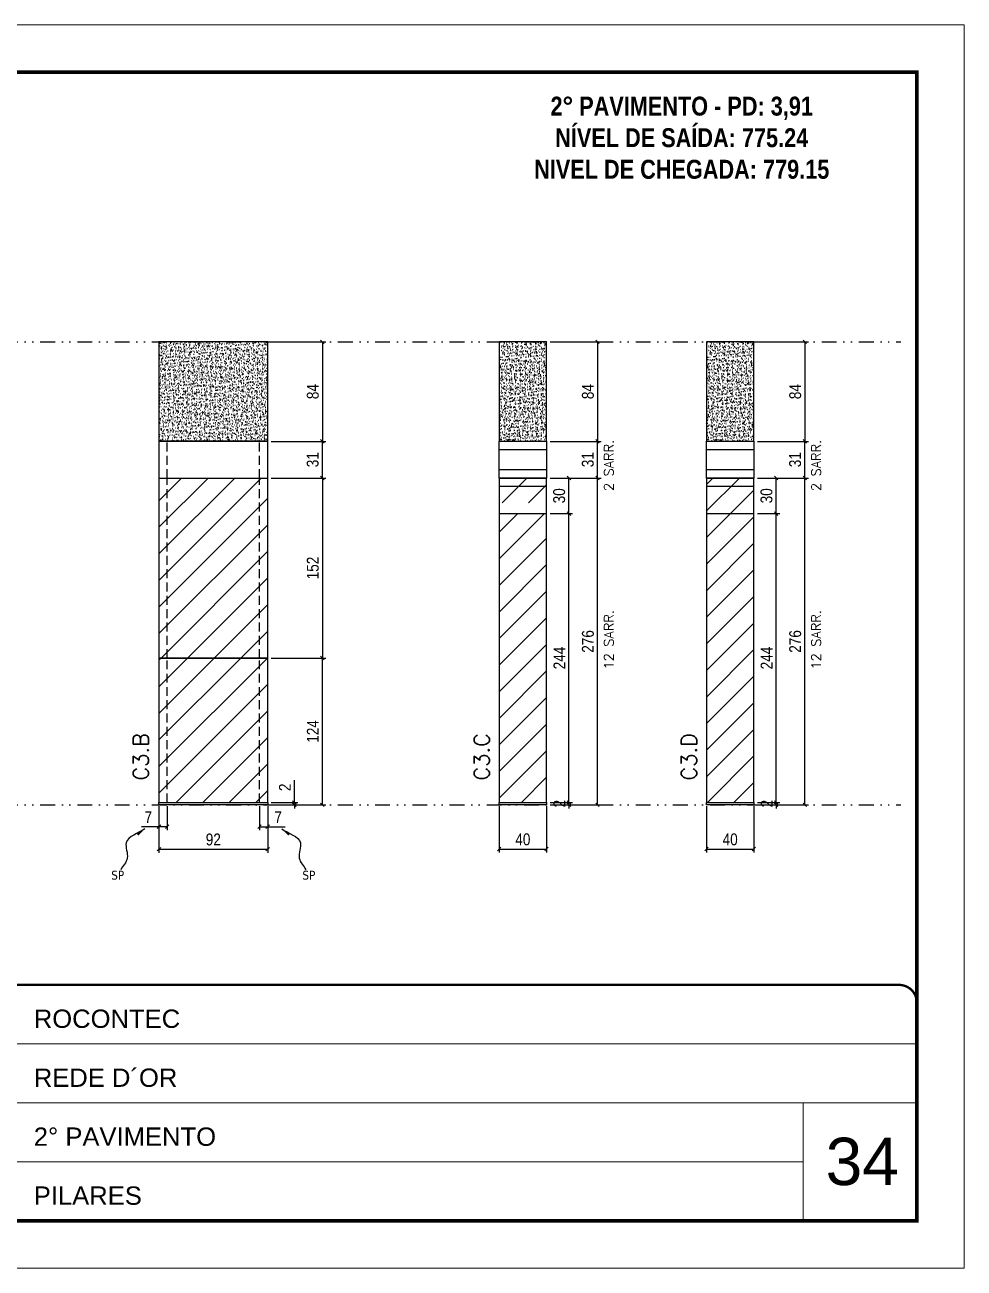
# Model space of a CAD drawing. Extents: x 2949 to 9203, y -16089 to 12527.
# Drawn here: x 5225 to 6019, y 2288 to 3338 of the extents above; entities that cross this region are included whole.
import ezdxf

# ---------------------------------------------------------------- set-up
doc = ezdxf.new("R2010")
doc.units = 0
for name, pattern in [('CONTINUO', [0]), ('DASHED', [0.75, 0.5, -0.25]), ('DIVIDE2', [0.625, 0.25, -0.125, 0, -0.125, 0, -0.125]), ('HIDDEN', [0.375, 0.25, -0.125])]:
    doc.linetypes.add(name, pattern=pattern)
for name, color, linetype, lineweight in [('CARIMBO', 255, 'Continuous', 9), ('Folhas', 255, 'Continuous', 9), ('Hachura', 251, 'Continuous', 9), ('SARRAFO DE PRESSAO', 251, 'DASHED', 9), ('Texto Seção', 7, 'Continuous', 15)]:
    doc.layers.add(name, color=color, linetype=linetype, lineweight=lineweight)
for name, color, linetype in [('COTA', 241, 'Continuous'), ('cotas', 4, 'Continuous'), ('NOMENCLATURA', 7, 'Continuous'), ('Nível', 160, 'Continuous'), ('Painéis', 200, 'Continuous'), ('SARR_2.2x7', 40, 'Continuous'), ('Sarrafo de Pressão', 42, 'HIDDEN'), ('texto', 7, 'Continuous')]:
    doc.layers.add(name, color=color, linetype=linetype)
doc.styles.add('ARIAL', font='arial.ttf')
doc.styles.add('COTA TECNICA', font='techl___.ttf', dxfattribs={"height": 10})
doc.styles.add('COTA TECNICA-50', font='techl___.ttf', dxfattribs={"height": 10})
doc.styles.add('REGUA-120', font='ROMANS.shx', dxfattribs={"height": 15})
doc.styles.add('ROMANC', font='techb___.ttf', dxfattribs={"height": 2.5})
doc.styles.add('ROMANS', font='romans.shx')
doc.styles.get("Standard").update_dxf_attribs({"font": 'arial.ttf'})
doc.dimstyles.new('COTA PAINEL-50', dxfattribs={"dimtxt": 10, "dimasz": 3, "dimexe": 3, "dimexo": 3, "dimgap": 3, "dimtad": 1, "dimdec": 1, "dimzin": 12, "dimdsep": 46, "dimtxsty": 'COTA TECNICA-50', "dimblk1": 'OBLIQUE', "dimblk2": 'OBLIQUE', "dimsah": 1, "dimcen": 0.9, "dimclrd": 4, "dimclre": 4, "dimclrt": 240, "dimadec": 1, "dimazin": 3, "dimtfac": 1, "dimtdec": 1, "dimtmove": 0, "dimatfit": 3, "dimfxl": 1, "dimtolj": 1, "dimtzin": 12, "dimarcsym": 0})
doc.dimstyles.new('PAINEL', dxfattribs={"dimtxt": 10, "dimasz": 3, "dimexe": 3, "dimexo": 3, "dimgap": 3, "dimtad": 1, "dimdec": 1, "dimzin": 12, "dimdsep": 46, "dimtxsty": 'COTA TECNICA', "dimblk1": 'OBLIQUE', "dimblk2": 'OBLIQUE', "dimsah": 1, "dimcen": 0.9, "dimclrd": 4, "dimclre": 4, "dimclrt": 240, "dimadec": 1, "dimazin": 3, "dimtfac": 1, "dimtdec": 1, "dimtmove": 0, "dimatfit": 3, "dimfxl": 1, "dimtolj": 1, "dimtzin": 12, "dimarcsym": 0})
doc.dimstyles.get("Standard").update_dxf_attribs({"dimtxt": 0.18, "dimasz": 0.18, "dimexe": 0.18, "dimexo": 0.0625, "dimgap": 0.09, "dimtad": 0, "dimtih": 1, "dimtoh": 1, "dimdec": 4, "dimzin": 0, "dimdsep": 46, "dimtxsty": 'Standard', "dimcen": 0.09, "dimadec": 0, "dimazin": 0, "dimtfac": 1, "dimtdec": 4, "dimtofl": 0, "dimtmove": 0, "dimatfit": 3, "dimfxl": 1, "dimtolj": 1, "dimtzin": 0, "dimarcsym": 0})

# ---------------------------------------------------------------- blocks, each defined once
blk = doc.blocks.new('9999999999')
at = {"color": 30, "linetype": 'CONTINUO'}
for p, q in [((98564.6, 34379.6), (99584, 34379.6)), ((98564.6, 34329.8), (99488, 34329.8)), ((99584, 34329.8), (99488, 34329.8)), ((99488, 34329.8), (99488, 34230.2)), ((98564.6, 34280), (99488, 34280))]:
    blk.add_line(p, q, dxfattribs=at)
at = {"color": 30, "linetype": 'CONTINUO', "const_width": 2}
blk.add_lwpolyline([(99584, 34230.2), (99584, 34414.4, 0.414214), (99569, 34429.4), (98229, 34429.4, 0.414214), (98214, 34414.4), (98214, 34245.2, 0.414214), (98229, 34230.2), (99584, 34230.2)], format="xyb", dxfattribs=at)
at = {"layer": 'Folhas'}
blk.add_lwpolyline([(98139, 34190.2), (99624, 34190.2), (99624, 35240.2), (98139, 35240.2)], close=True, dxfattribs=at)
at = {"layer": 'Folhas', "color": 30, "const_width": 3}
blk.add_lwpolyline([(98214, 34230.2), (99584, 34230.2), (99584, 35200.2), (98214, 35200.2)], close=True, dxfattribs=at)
at = {"color": 7, "linetype": 'Continuous', "ltscale": 5, "style": 'ARIAL'}
for s, height, p in [('ROCONTEC', 15.48, (98837.7, 34393.1)), ('REDE D´OR', 15.48, (98837.7, 34343.3)), ('2° PAVIMENTO', 15.483, (98837.7, 34293.5)), ('PILARES', 15.48, (98837.7, 34243.7))]:
    blk.add_text(s, height=height, dxfattribs=at).set_placement(p)
blk = doc.blocks.new('_Oblique')
at = {"color": 0, "linetype": 'ByBlock', "lineweight": -2}
blk.add_line((-0.5, -0.5), (0.5, 0.5), dxfattribs=at)
blk = doc.blocks.new('*D1174')
at = {"layer": 'COTA', "color": 4, "lineweight": -2, "transparency": 16777216}
for p, q in [((5338.5, 2678.4), (5338.5, 2639)), ((5430.5, 2678.4), (5430.5, 2639)), ((5338.5, 2642), (5430.5, 2642))]:
    blk.add_line(p, q, dxfattribs=at)
at = {"layer": 'Defpoints', "color": 0, "transparency": 16777216}
for p in [(5338.5, 2681.4), (5430.5, 2681.4), (5430.5, 2642)]:
    blk.add_point(p, dxfattribs=at)
at = {"layer": 'COTA', "color": 4, "lineweight": -2, "transparency": 16777216, "xscale": 3, "yscale": 3, "zscale": 3, "rotation": 180}
blk.add_blockref('_Oblique', (5338.5, 2642), dxfattribs=at)
at = {"layer": 'COTA', "color": 4, "lineweight": -2, "transparency": 16777216, "xscale": 3, "yscale": 3, "zscale": 3}
blk.add_blockref('_Oblique', (5430.5, 2642), dxfattribs=at)
at = {"layer": 'COTA', "color": 240, "transparency": 16777216, "insert": (5384.5, 2650.1), "char_height": 10, "attachment_point": 5, "style": 'COTA TECNICA'}
blk.add_mtext('\\A1;92', dxfattribs=at)
blk = doc.blocks.new('*D1175')
at = {"layer": 'COTA', "color": 4, "lineweight": -2, "transparency": 16777216}
for p, q in [((5433.5, 2803.4), (5479.7, 2803.4)), ((5476.7, 2679.4), (5476.7, 2803.4)), ((5433.5, 2679.4), (5479.7, 2679.4))]:
    blk.add_line(p, q, dxfattribs=at)
at = {"layer": 'Defpoints', "color": 0, "transparency": 16777216}
for p in [(5430.5, 2803.4), (5476.7, 2803.4), (5430.5, 2679.4)]:
    blk.add_point(p, dxfattribs=at)
at = {"layer": 'COTA', "color": 4, "lineweight": -2, "transparency": 16777216, "xscale": 3, "yscale": 3, "zscale": 3}
for p, rotation in [((5476.7, 2803.4), 90), ((5476.7, 2679.4), 270)]:
    blk.add_blockref('_Oblique', p, dxfattribs=dict(at, rotation=rotation))
at = {"layer": 'COTA', "color": 240, "transparency": 16777216, "insert": (5468.6, 2741.4), "char_height": 10, "attachment_point": 5, "rotation": 90, "style": 'COTA TECNICA-50'}
blk.add_mtext('\\A1;124', dxfattribs=at)
blk = doc.blocks.new('*D1176')
at = {"layer": 'COTA', "color": 4, "lineweight": -2, "transparency": 16777216}
for p, q in [((5453, 2681.4), (5453, 2700.2)), ((5433.5, 2681.4), (5456, 2681.4)), ((5433.5, 2679.4), (5456, 2679.4)), ((5453, 2679.4), (5453, 2681.4)), ((5453, 2679.4), (5453, 2676.4))]:
    blk.add_line(p, q, dxfattribs=at)
at = {"layer": 'Defpoints', "color": 0, "transparency": 16777216}
for p in [(5430.5, 2681.4), (5430.5, 2679.4), (5453, 2679.4)]:
    blk.add_point(p, dxfattribs=at)
at = {"layer": 'COTA', "color": 4, "lineweight": -2, "transparency": 16777216, "xscale": 3, "yscale": 3, "zscale": 3}
for p, rotation in [((5453, 2681.4), 270), ((5453, 2679.4), 90)]:
    blk.add_blockref('_Oblique', p, dxfattribs=dict(at, rotation=rotation))
at = {"layer": 'COTA', "color": 240, "transparency": 16777216, "insert": (5445, 2694.2), "char_height": 10, "attachment_point": 5, "rotation": 90, "style": 'COTA TECNICA-50'}
blk.add_mtext('\\A1;2', dxfattribs=at)
blk = doc.blocks.new('*D1177')
at = {"layer": 'COTA', "color": 4, "linetype": 'ByBlock', "lineweight": -2, "transparency": 16777216}
for p, q in [((5433.5, 3070.4), (5479.7, 3070.4)), ((5476.7, 3070.4), (5476.7, 2986.4)), ((5433.5, 2986.4), (5479.7, 2986.4))]:
    blk.add_line(p, q, dxfattribs=at)
at = {"layer": 'Defpoints', "color": 0, "linetype": 'ByBlock', "transparency": 16777216}
for p in [(5430.5, 3070.4), (5430.5, 2986.4), (5476.7, 2986.4)]:
    blk.add_point(p, dxfattribs=at)
at = {"layer": 'COTA', "color": 4, "linetype": 'ByBlock', "lineweight": -2, "transparency": 16777216, "xscale": 3, "yscale": 3, "zscale": 3}
for p, rotation in [((5476.7, 3070.4), 90), ((5476.7, 2986.4), 270)]:
    blk.add_blockref('_Oblique', p, dxfattribs=dict(at, rotation=rotation))
at = {"layer": 'COTA', "color": 240, "linetype": 'ByBlock', "transparency": 16777216, "insert": (5468.6, 3028.4), "char_height": 10, "attachment_point": 5, "rotation": 90, "style": 'COTA TECNICA'}
blk.add_mtext('\\A1;84', dxfattribs=at)
blk = doc.blocks.new('*D1192')
at = {"layer": 'COTA', "color": 4, "linetype": 'ByBlock', "lineweight": -2, "transparency": 16777216}
for p, q in [((5433.5, 2955.4), (5479.7, 2955.4)), ((5476.7, 2955.4), (5476.7, 2803.4)), ((5433.5, 2803.4), (5479.7, 2803.4))]:
    blk.add_line(p, q, dxfattribs=at)
at = {"layer": 'Defpoints', "color": 0, "linetype": 'ByBlock', "transparency": 16777216}
for p in [(5430.5, 2955.4), (5430.5, 2803.4), (5476.7, 2803.4)]:
    blk.add_point(p, dxfattribs=at)
at = {"layer": 'COTA', "color": 4, "linetype": 'ByBlock', "lineweight": -2, "transparency": 16777216, "xscale": 3, "yscale": 3, "zscale": 3}
for p, rotation in [((5476.7, 2955.4), 90), ((5476.7, 2803.4), 270)]:
    blk.add_blockref('_Oblique', p, dxfattribs=dict(at, rotation=rotation))
at = {"layer": 'COTA', "color": 240, "linetype": 'ByBlock', "transparency": 16777216, "insert": (5468.6, 2879.4), "char_height": 10, "attachment_point": 5, "rotation": 90, "style": 'COTA TECNICA'}
blk.add_mtext('\\A1;152', dxfattribs=at)
blk = doc.blocks.new('*D1178')
at = {"layer": 'COTA', "color": 4, "lineweight": -2, "transparency": 16777216}
for p, q in [((5626.1, 2678.4), (5626.1, 2639.1)), ((5666.1, 2678.4), (5666.1, 2639.1)), ((5626.1, 2642.1), (5666.1, 2642.1))]:
    blk.add_line(p, q, dxfattribs=at)
at = {"layer": 'Defpoints', "color": 0, "transparency": 16777216}
for p in [(5626.1, 2681.4), (5666.1, 2681.4), (5666.1, 2642.1)]:
    blk.add_point(p, dxfattribs=at)
at = {"layer": 'COTA', "color": 4, "lineweight": -2, "transparency": 16777216, "xscale": 3, "yscale": 3, "zscale": 3, "rotation": 180}
blk.add_blockref('_Oblique', (5626.1, 2642.1), dxfattribs=at)
at = {"layer": 'COTA', "color": 4, "lineweight": -2, "transparency": 16777216, "xscale": 3, "yscale": 3, "zscale": 3}
blk.add_blockref('_Oblique', (5666.1, 2642.1), dxfattribs=at)
at = {"layer": 'COTA', "color": 240, "transparency": 16777216, "insert": (5646.1, 2650.2), "char_height": 10, "attachment_point": 5, "style": 'COTA TECNICA'}
blk.add_mtext('\\A1;40', dxfattribs=at)
blk = doc.blocks.new('*D1179')
at = {"layer": 'COTA', "color": 4, "lineweight": -2, "transparency": 16777216}
for p, q in [((5669.1, 2955.4), (5712.2, 2955.4)), ((5709.2, 2679.4), (5709.2, 2955.4)), ((5669.1, 2679.4), (5712.2, 2679.4))]:
    blk.add_line(p, q, dxfattribs=at)
at = {"layer": 'Defpoints', "color": 0, "transparency": 16777216}
for p in [(5666.1, 2955.4), (5709.2, 2955.4), (5666.1, 2679.4)]:
    blk.add_point(p, dxfattribs=at)
at = {"layer": 'COTA', "color": 4, "lineweight": -2, "transparency": 16777216, "xscale": 3, "yscale": 3, "zscale": 3}
for p, rotation in [((5709.2, 2955.4), 90), ((5709.2, 2679.4), 270)]:
    blk.add_blockref('_Oblique', p, dxfattribs=dict(at, rotation=rotation))
at = {"layer": 'COTA', "color": 240, "transparency": 16777216, "insert": (5701.1, 2817.4), "char_height": 10, "attachment_point": 5, "rotation": 90, "style": 'COTA TECNICA'}
blk.add_mtext('\\A1;276', dxfattribs=at)
blk = doc.blocks.new('*D1180')
at = {"layer": 'COTA', "color": 4, "lineweight": -2, "transparency": 16777216}
for p, q in [((5669.1, 2681.4), (5688, 2681.4)), ((5669.1, 2679.4), (5688, 2679.4)), ((5685, 2681.4), (5685, 2684.4)), ((5685, 2679.4), (5685, 2681.4)), ((5685, 2679.4), (5685, 2676.4))]:
    blk.add_line(p, q, dxfattribs=at)
at = {"layer": 'Defpoints', "color": 0, "transparency": 16777216}
for p in [(5666.1, 2681.4), (5666.1, 2679.4), (5685, 2681.4)]:
    blk.add_point(p, dxfattribs=at)
at = {"layer": 'COTA', "color": 4, "lineweight": -2, "transparency": 16777216, "xscale": 3, "yscale": 3, "zscale": 3}
for p, rotation in [((5685, 2681.4), 270), ((5685, 2679.4), 90)]:
    blk.add_blockref('_Oblique', p, dxfattribs=dict(at, rotation=rotation))
at = {"layer": 'COTA', "color": 240, "transparency": 16777216, "insert": (5677, 2680.4), "char_height": 10, "attachment_point": 5, "rotation": 90, "style": 'COTA TECNICA-50'}
blk.add_mtext('\\A1;2', dxfattribs=at)
blk = doc.blocks.new('*D1193')
at = {"layer": 'COTA', "color": 4, "linetype": 'ByBlock', "lineweight": -2, "transparency": 16777216}
for p, q in [((5669.1, 2925.4), (5688, 2925.4)), ((5685, 2681.4), (5685, 2925.4)), ((5669.1, 2681.4), (5688, 2681.4))]:
    blk.add_line(p, q, dxfattribs=at)
at = {"layer": 'Defpoints', "color": 0, "linetype": 'ByBlock', "transparency": 16777216}
for p in [(5666.1, 2925.4), (5685, 2925.4), (5666.1, 2681.4)]:
    blk.add_point(p, dxfattribs=at)
at = {"layer": 'COTA', "color": 4, "linetype": 'ByBlock', "lineweight": -2, "transparency": 16777216, "xscale": 3, "yscale": 3, "zscale": 3}
for p, rotation in [((5685, 2925.4), 90), ((5685, 2681.4), 270)]:
    blk.add_blockref('_Oblique', p, dxfattribs=dict(at, rotation=rotation))
at = {"layer": 'COTA', "color": 240, "linetype": 'ByBlock', "transparency": 16777216, "insert": (5677, 2803.4), "char_height": 10, "attachment_point": 5, "rotation": 90, "style": 'COTA TECNICA'}
blk.add_mtext('\\A1;244', dxfattribs=at)
blk = doc.blocks.new('*D1194')
at = {"layer": 'COTA', "color": 4, "linetype": 'ByBlock', "lineweight": -2, "transparency": 16777216}
for p, q in [((5669.1, 2955.4), (5688, 2955.4)), ((5685, 2925.4), (5685, 2955.4)), ((5669.1, 2925.4), (5688, 2925.4))]:
    blk.add_line(p, q, dxfattribs=at)
at = {"layer": 'Defpoints', "color": 0, "linetype": 'ByBlock', "transparency": 16777216}
for p in [(5666.1, 2955.4), (5685, 2955.4), (5666.1, 2925.4)]:
    blk.add_point(p, dxfattribs=at)
at = {"layer": 'COTA', "color": 4, "linetype": 'ByBlock', "lineweight": -2, "transparency": 16777216, "xscale": 3, "yscale": 3, "zscale": 3}
for p, rotation in [((5685, 2955.4), 90), ((5685, 2925.4), 270)]:
    blk.add_blockref('_Oblique', p, dxfattribs=dict(at, rotation=rotation))
at = {"layer": 'COTA', "color": 240, "linetype": 'ByBlock', "transparency": 16777216, "insert": (5676.8, 2940.4), "char_height": 10, "attachment_point": 5, "rotation": 90, "style": 'COTA TECNICA'}
blk.add_mtext('\\A1;30', dxfattribs=at)
blk = doc.blocks.new('*D1181')
at = {"layer": 'COTA', "color": 4, "lineweight": -2, "transparency": 16777216}
for p, q in [((5801.3, 2678.4), (5801.3, 2639.1)), ((5841.3, 2678.4), (5841.3, 2639.1)), ((5801.3, 2642.1), (5841.3, 2642.1))]:
    blk.add_line(p, q, dxfattribs=at)
at = {"layer": 'Defpoints', "color": 0, "transparency": 16777216}
for p in [(5801.3, 2681.4), (5841.3, 2681.4), (5841.3, 2642.1)]:
    blk.add_point(p, dxfattribs=at)
at = {"layer": 'COTA', "color": 4, "lineweight": -2, "transparency": 16777216, "xscale": 3, "yscale": 3, "zscale": 3, "rotation": 180}
blk.add_blockref('_Oblique', (5801.3, 2642.1), dxfattribs=at)
at = {"layer": 'COTA', "color": 4, "lineweight": -2, "transparency": 16777216, "xscale": 3, "yscale": 3, "zscale": 3}
blk.add_blockref('_Oblique', (5841.3, 2642.1), dxfattribs=at)
at = {"layer": 'COTA', "color": 240, "transparency": 16777216, "insert": (5821.3, 2650.2), "char_height": 10, "attachment_point": 5, "style": 'COTA TECNICA'}
blk.add_mtext('\\A1;40', dxfattribs=at)
blk = doc.blocks.new('*D1182')
at = {"layer": 'COTA', "color": 4, "lineweight": -2, "transparency": 16777216}
for p, q in [((5844.3, 2955.4), (5887.4, 2955.4)), ((5884.4, 2679.4), (5884.4, 2955.4)), ((5844.3, 2679.4), (5887.4, 2679.4))]:
    blk.add_line(p, q, dxfattribs=at)
at = {"layer": 'Defpoints', "color": 0, "transparency": 16777216}
for p in [(5841.3, 2955.4), (5884.4, 2955.4), (5841.3, 2679.4)]:
    blk.add_point(p, dxfattribs=at)
at = {"layer": 'COTA', "color": 4, "lineweight": -2, "transparency": 16777216, "xscale": 3, "yscale": 3, "zscale": 3}
for p, rotation in [((5884.4, 2955.4), 90), ((5884.4, 2679.4), 270)]:
    blk.add_blockref('_Oblique', p, dxfattribs=dict(at, rotation=rotation))
at = {"layer": 'COTA', "color": 240, "transparency": 16777216, "insert": (5876.3, 2817.4), "char_height": 10, "attachment_point": 5, "rotation": 90, "style": 'COTA TECNICA'}
blk.add_mtext('\\A1;276', dxfattribs=at)
blk = doc.blocks.new('*D1183')
at = {"layer": 'COTA', "color": 4, "lineweight": -2, "transparency": 16777216}
for p, q in [((5844.3, 2681.4), (5863.2, 2681.4)), ((5844.3, 2679.4), (5863.2, 2679.4)), ((5860.2, 2681.4), (5860.2, 2684.4)), ((5860.2, 2679.4), (5860.2, 2681.4)), ((5860.2, 2679.4), (5860.2, 2676.4))]:
    blk.add_line(p, q, dxfattribs=at)
at = {"layer": 'Defpoints', "color": 0, "transparency": 16777216}
for p in [(5841.3, 2681.4), (5841.3, 2679.4), (5860.2, 2681.4)]:
    blk.add_point(p, dxfattribs=at)
at = {"layer": 'COTA', "color": 4, "lineweight": -2, "transparency": 16777216, "xscale": 3, "yscale": 3, "zscale": 3}
for p, rotation in [((5860.2, 2681.4), 270), ((5860.2, 2679.4), 90)]:
    blk.add_blockref('_Oblique', p, dxfattribs=dict(at, rotation=rotation))
at = {"layer": 'COTA', "color": 240, "transparency": 16777216, "insert": (5852.2, 2680.4), "char_height": 10, "attachment_point": 5, "rotation": 90, "style": 'COTA TECNICA-50'}
blk.add_mtext('\\A1;2', dxfattribs=at)
blk = doc.blocks.new('*D1195')
at = {"layer": 'COTA', "color": 4, "linetype": 'ByBlock', "lineweight": -2, "transparency": 16777216}
for p, q in [((5844.3, 2925.4), (5863.2, 2925.4)), ((5860.2, 2681.4), (5860.2, 2925.4)), ((5844.3, 2681.4), (5863.2, 2681.4))]:
    blk.add_line(p, q, dxfattribs=at)
at = {"layer": 'Defpoints', "color": 0, "linetype": 'ByBlock', "transparency": 16777216}
for p in [(5841.3, 2925.4), (5860.2, 2925.4), (5841.3, 2681.4)]:
    blk.add_point(p, dxfattribs=at)
at = {"layer": 'COTA', "color": 4, "linetype": 'ByBlock', "lineweight": -2, "transparency": 16777216, "xscale": 3, "yscale": 3, "zscale": 3}
for p, rotation in [((5860.2, 2925.4), 90), ((5860.2, 2681.4), 270)]:
    blk.add_blockref('_Oblique', p, dxfattribs=dict(at, rotation=rotation))
at = {"layer": 'COTA', "color": 240, "linetype": 'ByBlock', "transparency": 16777216, "insert": (5852.1, 2803.4), "char_height": 10, "attachment_point": 5, "rotation": 90, "style": 'COTA TECNICA'}
blk.add_mtext('\\A1;244', dxfattribs=at)
blk = doc.blocks.new('*D1196')
at = {"layer": 'COTA', "color": 4, "linetype": 'ByBlock', "lineweight": -2, "transparency": 16777216}
for p, q in [((5844.3, 2955.4), (5863.2, 2955.4)), ((5860.2, 2925.4), (5860.2, 2955.4)), ((5844.3, 2925.4), (5863.2, 2925.4))]:
    blk.add_line(p, q, dxfattribs=at)
at = {"layer": 'Defpoints', "color": 0, "linetype": 'ByBlock', "transparency": 16777216}
for p in [(5841.3, 2955.4), (5860.2, 2955.4), (5841.3, 2925.4)]:
    blk.add_point(p, dxfattribs=at)
at = {"layer": 'COTA', "color": 4, "linetype": 'ByBlock', "lineweight": -2, "transparency": 16777216, "xscale": 3, "yscale": 3, "zscale": 3}
for p, rotation in [((5860.2, 2955.4), 90), ((5860.2, 2925.4), 270)]:
    blk.add_blockref('_Oblique', p, dxfattribs=dict(at, rotation=rotation))
at = {"layer": 'COTA', "color": 240, "linetype": 'ByBlock', "transparency": 16777216, "insert": (5852, 2940.4), "char_height": 10, "attachment_point": 5, "rotation": 90, "style": 'COTA TECNICA'}
blk.add_mtext('\\A1;30', dxfattribs=at)
blk = doc.blocks.new('*D1197')
at = {"layer": 'cotas', "color": 4, "linetype": 'ByBlock', "lineweight": -2, "transparency": 16777216}
for p, q in [((5669.1, 3070.4), (5712.2, 3070.4)), ((5709.2, 3070.4), (5709.2, 2986.4)), ((5669.1, 2986.4), (5712.2, 2986.4))]:
    blk.add_line(p, q, dxfattribs=at)
at = {"layer": 'Defpoints', "color": 0, "linetype": 'ByBlock', "transparency": 16777216}
for p in [(5666.1, 3070.4), (5666.1, 2986.4), (5709.2, 2986.4)]:
    blk.add_point(p, dxfattribs=at)
at = {"layer": 'cotas', "color": 4, "linetype": 'ByBlock', "lineweight": -2, "transparency": 16777216, "xscale": 3, "yscale": 3, "zscale": 3}
for p, rotation in [((5709.2, 3070.4), 90), ((5709.2, 2986.4), 270)]:
    blk.add_blockref('_Oblique', p, dxfattribs=dict(at, rotation=rotation))
at = {"layer": 'cotas', "color": 240, "linetype": 'ByBlock', "transparency": 16777216, "insert": (5701.1, 3028.4), "char_height": 10, "attachment_point": 5, "rotation": 90, "style": 'COTA TECNICA'}
blk.add_mtext('\\A1;84', dxfattribs=at)
blk = doc.blocks.new('*D1198')
at = {"layer": 'cotas', "color": 4, "linetype": 'ByBlock', "lineweight": -2, "transparency": 16777216}
for p, q in [((5844.3, 3070.4), (5887.4, 3070.4)), ((5884.4, 3070.4), (5884.4, 2986.4)), ((5844.3, 2986.4), (5887.4, 2986.4))]:
    blk.add_line(p, q, dxfattribs=at)
at = {"layer": 'Defpoints', "color": 0, "linetype": 'ByBlock', "transparency": 16777216}
for p in [(5841.3, 3070.4), (5841.3, 2986.4), (5884.4, 2986.4)]:
    blk.add_point(p, dxfattribs=at)
at = {"layer": 'cotas', "color": 4, "linetype": 'ByBlock', "lineweight": -2, "transparency": 16777216, "xscale": 3, "yscale": 3, "zscale": 3}
for p, rotation in [((5884.4, 3070.4), 90), ((5884.4, 2986.4), 270)]:
    blk.add_blockref('_Oblique', p, dxfattribs=dict(at, rotation=rotation))
at = {"layer": 'cotas', "color": 240, "linetype": 'ByBlock', "transparency": 16777216, "insert": (5876.3, 3028.4), "char_height": 10, "attachment_point": 5, "rotation": 90, "style": 'COTA TECNICA'}
blk.add_mtext('\\A1;84', dxfattribs=at)
blk = doc.blocks.new('*D1186')
at = {"layer": 'COTA', "color": 4, "lineweight": -2, "transparency": 16777216}
for p, q in [((5345.5, 2678.4), (5345.5, 2657.9)), ((5338.5, 2676.4), (5338.5, 2657.9)), ((5338.5, 2660.9), (5323.7, 2660.9)), ((5345.5, 2660.9), (5338.5, 2660.9))]:
    blk.add_line(p, q, dxfattribs=at)
at = {"layer": 'Defpoints', "color": 0, "transparency": 16777216}
for p in [(5338.5, 2679.4), (5345.5, 2681.4), (5338.5, 2660.9)]:
    blk.add_point(p, dxfattribs=at)
at = {"layer": 'COTA', "color": 4, "lineweight": -2, "transparency": 16777216, "xscale": 3, "yscale": 3, "zscale": 3, "rotation": 180}
blk.add_blockref('_Oblique', (5338.5, 2660.9), dxfattribs=at)
at = {"layer": 'COTA', "color": 4, "lineweight": -2, "transparency": 16777216, "xscale": 3, "yscale": 3, "zscale": 3}
blk.add_blockref('_Oblique', (5345.5, 2660.9), dxfattribs=at)
at = {"layer": 'COTA', "color": 240, "transparency": 16777216, "insert": (5329.6, 2669), "char_height": 10, "attachment_point": 5, "style": 'COTA TECNICA-50'}
blk.add_mtext('\\A1;7', dxfattribs=at)
blk = doc.blocks.new('*D1187')
at = {"layer": 'COTA', "color": 4, "lineweight": -2, "transparency": 16777216}
for p, q in [((5423.5, 2678.4), (5423.5, 2657.9)), ((5430.5, 2676.4), (5430.5, 2657.9)), ((5423.5, 2660.9), (5430.5, 2660.9)), ((5430.5, 2660.9), (5445.2, 2660.9))]:
    blk.add_line(p, q, dxfattribs=at)
at = {"layer": 'Defpoints', "color": 0, "transparency": 16777216}
for p in [(5423.5, 2681.4), (5430.5, 2679.4), (5430.5, 2660.9)]:
    blk.add_point(p, dxfattribs=at)
at = {"layer": 'COTA', "color": 4, "lineweight": -2, "transparency": 16777216, "xscale": 3, "yscale": 3, "zscale": 3, "rotation": 180}
blk.add_blockref('_Oblique', (5423.5, 2660.9), dxfattribs=at)
at = {"layer": 'COTA', "color": 4, "lineweight": -2, "transparency": 16777216, "xscale": 3, "yscale": 3, "zscale": 3}
blk.add_blockref('_Oblique', (5430.5, 2660.9), dxfattribs=at)
at = {"layer": 'COTA', "color": 240, "transparency": 16777216, "insert": (5439.3, 2669), "char_height": 10, "attachment_point": 5, "style": 'COTA TECNICA-50'}
blk.add_mtext('\\A1;7', dxfattribs=at)
blk = doc.blocks.new('*D3404')
at = {"layer": 'Defpoints', "color": 0, "transparency": 16777216}
for p in [(5666.1, 2986.4), (5709.2, 2986.4), (5666.1, 2955.4)]:
    blk.add_point(p, dxfattribs=at)
at = {"layer": 'Painéis', "color": 4, "lineweight": -2, "transparency": 16777216}
for p, q in [((5669.1, 2986.4), (5712.2, 2986.4)), ((5709.2, 2955.4), (5709.2, 2986.4)), ((5669.1, 2955.4), (5712.2, 2955.4))]:
    blk.add_line(p, q, dxfattribs=at)
at = {"layer": 'Painéis', "color": 4, "lineweight": -2, "transparency": 16777216, "xscale": 3, "yscale": 3, "zscale": 3}
for p, rotation in [((5709.2, 2986.4), 90), ((5709.2, 2955.4), 270)]:
    blk.add_blockref('_Oblique', p, dxfattribs=dict(at, rotation=rotation))
at = {"layer": 'Painéis', "color": 240, "transparency": 16777216, "insert": (5701, 2970.9), "char_height": 10, "attachment_point": 5, "rotation": 90, "style": 'COTA TECNICA-50'}
blk.add_mtext('\\A1;31', dxfattribs=at)
blk = doc.blocks.new('*D3405')
at = {"layer": 'Defpoints', "color": 0, "transparency": 16777216}
for p in [(5841.3, 2986.4), (5884.4, 2986.4), (5841.3, 2955.4)]:
    blk.add_point(p, dxfattribs=at)
at = {"layer": 'Painéis', "color": 4, "lineweight": -2, "transparency": 16777216}
for p, q in [((5844.3, 2986.4), (5887.4, 2986.4)), ((5884.4, 2955.4), (5884.4, 2986.4)), ((5844.3, 2955.4), (5887.4, 2955.4))]:
    blk.add_line(p, q, dxfattribs=at)
at = {"layer": 'Painéis', "color": 4, "lineweight": -2, "transparency": 16777216, "xscale": 3, "yscale": 3, "zscale": 3}
for p, rotation in [((5884.4, 2986.4), 90), ((5884.4, 2955.4), 270)]:
    blk.add_blockref('_Oblique', p, dxfattribs=dict(at, rotation=rotation))
at = {"layer": 'Painéis', "color": 240, "transparency": 16777216, "insert": (5876.2, 2970.9), "char_height": 10, "attachment_point": 5, "rotation": 90, "style": 'COTA TECNICA-50'}
blk.add_mtext('\\A1;31', dxfattribs=at)
blk = doc.blocks.new('*D3406')
at = {"layer": 'Defpoints', "color": 0, "transparency": 16777216}
for p in [(5430.5, 2986.4), (5476.7, 2986.4), (5430.5, 2955.4)]:
    blk.add_point(p, dxfattribs=at)
at = {"layer": 'Painéis', "color": 4, "lineweight": -2, "transparency": 16777216}
for p, q in [((5433.5, 2986.4), (5479.7, 2986.4)), ((5476.7, 2955.4), (5476.7, 2986.4)), ((5433.5, 2955.4), (5479.7, 2955.4))]:
    blk.add_line(p, q, dxfattribs=at)
at = {"layer": 'Painéis', "color": 4, "lineweight": -2, "transparency": 16777216, "xscale": 3, "yscale": 3, "zscale": 3}
for p, rotation in [((5476.7, 2986.4), 90), ((5476.7, 2955.4), 270)]:
    blk.add_blockref('_Oblique', p, dxfattribs=dict(at, rotation=rotation))
at = {"layer": 'Painéis', "color": 240, "transparency": 16777216, "insert": (5468.5, 2970.9), "char_height": 10, "attachment_point": 5, "rotation": 90, "style": 'COTA TECNICA-50'}
blk.add_mtext('\\A1;31', dxfattribs=at)

msp = doc.modelspace()

# ---------------------------------------------------------------- hatches: boundary and pattern name
at = {"layer": 'COTA', "linetype": 'ByBlock'}
h = msp.add_hatch(dxfattribs=at)
h.set_pattern_fill('AR-CONC', color=256, scale=0.03)
h.set_pattern_definition([(50, (-124500.4665, -22659.4705), (5.46554007, -0.47817257), [0.5715, -6.2865]), (355, (-124500.4665, -22659.4705), (-1.05730264, 5.73170536), [0.4572, -5.02921753]), (100.4514447, (-124500.011, -22659.5104), (4.40823741, 5.25353256), [0.48570026, -5.34270734]), (46.1842, (-124500.4665, -22657.9465), (8.13237123, -1.26126984), [0.85725, -9.42975]), (96.6355576, (-124499.789, -22658.052), (7.122124, 7.42278374), [0.7285507, -8.01406824]), (351.184151, (-124500.4665, -22657.9465), (7.122124, 7.42278374), [0.685799, -7.54379196]), (21, (-124499.7045, -22658.3275), (4.54843174, -3.06795595), [0.5715, -6.2865]), (326, (-124499.7045, -22658.3275), (1.85406085, 5.52563898), [0.4572, -5.0292]), (71.451445, (-124499.3255, -22658.583), (6.40249258, 2.45768307), [0.48570026, -5.34269813]), (37.5, (-124500.4665, -22659.4705), (0.092658098, 2.536651166), [0, -4.96824, 0, -5.1054, 0, -5.04825]), (7.5, (-124500.4665, -22659.4705), (2.004589875, 3.005417245), [0, -2.91084, 0, -4.85394, 0, -1.92405]), (327.5, (-124502.1658, -22659.4705), (4.067717855, -0.17186232), [0, -1.905, 0, -5.9436, 0, -7.8867]), (317.5, (-124502.9278, -22659.4705), (4.44387544, 0.76279473), [0, -2.4765, 0, -3.94716, 0, -5.6007])])
h.paths.add_polyline_path([(5338.46, 3070.42), (5338.46, 2986.42), (5430.46, 2986.42), (5430.46, 3070.42)])
h = msp.add_hatch(dxfattribs=at)
h.set_pattern_fill('AR-CONC', color=256, scale=0.03)
h.set_pattern_definition([(50, (-124500.4665, -22682.4705), (5.46554007, -0.47817257), [0.5715, -6.2865]), (355, (-124500.4665, -22682.4705), (-1.05730264, 5.73170536), [0.4572, -5.02921753]), (100.4514447, (-124500.011, -22682.5104), (4.40823741, 5.25353256), [0.48570026, -5.34270734]), (46.1842, (-124500.4665, -22680.9465), (8.13237123, -1.26126984), [0.85725, -9.42975]), (96.6355576, (-124499.789, -22681.052), (7.122124, 7.42278374), [0.7285507, -8.01406824]), (351.184151, (-124500.4665, -22680.9465), (7.122124, 7.42278374), [0.685799, -7.54379196]), (21, (-124499.7045, -22681.3275), (4.54843174, -3.06795595), [0.5715, -6.2865]), (326, (-124499.7045, -22681.3275), (1.85406085, 5.52563898), [0.4572, -5.0292]), (71.451445, (-124499.3255, -22681.583), (6.40249258, 2.45768307), [0.48570026, -5.34269813]), (37.5, (-124500.4665, -22682.4705), (0.092658098, 2.536651166), [0, -4.96824, 0, -5.1054, 0, -5.04825]), (7.5, (-124500.4665, -22682.4705), (2.004589875, 3.005417245), [0, -2.91084, 0, -4.85394, 0, -1.92405]), (327.5, (-124502.1658, -22682.4705), (4.067717855, -0.17186232), [0, -1.905, 0, -5.9436, 0, -7.8867]), (317.5, (-124502.9278, -22682.4705), (4.44387544, 0.76279473), [0, -2.4765, 0, -3.94716, 0, -5.6007])])
h.paths.add_polyline_path([(5666.14, 3070.42), (5626.14, 3070.42), (5626.14, 2986.42), (5666.14, 2986.42)])
h = msp.add_hatch(dxfattribs=at)
h.set_pattern_fill('AR-CONC', color=256, scale=0.03)
h.set_pattern_definition([(50, (-124325.294, -22682.4705), (5.46554007, -0.47817257), [0.5715, -6.2865]), (355, (-124325.294, -22682.4705), (-1.05730264, 5.73170536), [0.4572, -5.02921753]), (100.4514447, (-124324.8384, -22682.5104), (4.40823741, 5.25353256), [0.48570026, -5.34270734]), (46.1842, (-124325.294, -22680.9465), (8.13237123, -1.26126984), [0.85725, -9.42975]), (96.6355576, (-124324.616, -22681.052), (7.122124, 7.42278374), [0.7285507, -8.01406824]), (351.184151, (-124325.294, -22680.9465), (7.122124, 7.42278374), [0.685799, -7.54379196]), (21, (-124324.532, -22681.3275), (4.54843174, -3.06795595), [0.5715, -6.2865]), (326, (-124324.532, -22681.3275), (1.85406085, 5.52563898), [0.4572, -5.0292]), (71.451445, (-124324.153, -22681.583), (6.40249258, 2.45768307), [0.48570026, -5.34269813]), (37.5, (-124325.2939, -22682.4705), (0.092658098, 2.536651166), [0, -4.96824, 0, -5.1054, 0, -5.04825]), (7.5, (-124325.2939, -22682.4705), (2.004589875, 3.005417245), [0, -2.91084, 0, -4.85394, 0, -1.92405]), (327.5, (-124326.9931, -22682.4705), (4.067717855, -0.17186232), [0, -1.905, 0, -5.9436, 0, -7.8867]), (317.5, (-124327.755, -22682.4705), (4.44387544, 0.76279473), [0, -2.4765, 0, -3.94716, 0, -5.6007])])
h.paths.add_polyline_path([(5841.31, 3070.42), (5801.31, 3070.42), (5801.31, 2986.42), (5841.31, 2986.42)])
at = {"layer": 'Hachura'}
h = msp.add_hatch(dxfattribs=at)
h.set_pattern_fill('ANSI31', color=256, scale=5)
h.paths.add_polyline_path([(5430.46, 2955.42), (5338.46, 2955.42), (5338.46, 2803.42), (5430.46, 2803.42)])
h = msp.add_hatch(dxfattribs=at)
h.set_pattern_fill('ANSI31', color=256, scale=5)
h.paths.add_polyline_path([(5666.14, 2955.42), (5626.14, 2955.42), (5626.14, 2934.42), (5666.14, 2934.42)])
h = msp.add_hatch(dxfattribs=at)
h.set_pattern_fill('ANSI31', color=256, scale=5)
h.paths.add_polyline_path([(5801.31, 2925.42), (5841.31, 2925.42), (5841.31, 2955.42), (5801.31, 2955.42)])
h = msp.add_hatch(dxfattribs=at)
h.set_pattern_fill('ANSI31', color=256, scale=5)
h.paths.add_polyline_path([(5666.14, 2925.42), (5626.14, 2925.42), (5626.14, 2681.42), (5666.14, 2681.42)])
h = msp.add_hatch(dxfattribs=at)
h.set_pattern_fill('ANSI31', color=256, scale=5)
h.paths.add_polyline_path([(5841.31, 2925.42), (5801.31, 2925.42), (5801.31, 2681.42), (5841.31, 2681.42)])
h = msp.add_hatch(dxfattribs=at)
h.set_pattern_fill('ANSI31', color=256, scale=5)
h.paths.add_polyline_path([(5430.46, 2803.42), (5338.46, 2803.42), (5338.46, 2681.42), (5430.46, 2681.42)])

# ---------------------------------------------------------------- linework, layer by layer
at = {"layer": 'COTA', "linetype": 'ByBlock'}
for points in [[(5338.46, 2986.42), (5430.46, 2986.42), (5430.46, 3070.42), (5338.46, 3070.42)], [(5626.14, 2986.42), (5666.14, 2986.42), (5666.14, 3070.42), (5626.14, 3070.42)], [(5801.31, 2986.42), (5841.31, 2986.42), (5841.31, 3070.42), (5801.31, 3070.42)]]:
    msp.add_lwpolyline(points, close=True, dxfattribs=at)
at = {"layer": 'Nível', "color": 4, "linetype": 'DIVIDE2', "ltscale": 50}
for p, q in [((4955.19, 3070.42), (5965.53, 3070.42)), ((4955.19, 2679.42), (5965.53, 2679.42))]:
    msp.add_line(p, q, dxfattribs=at)
at = {"layer": 'Painéis'}
for p, q in [((5430.46, 2986.42), (5338.46, 2986.42)), ((5430.46, 2986.42), (5338.46, 2986.42)), ((5338.46, 2986.42), (5338.46, 2803.42)), ((5430.46, 2803.42), (5430.46, 2986.42)), ((5626.14, 2986.42), (5666.14, 2986.42)), ((5626.14, 2955.42), (5626.14, 2986.42)), ((5666.14, 2986.42), (5666.14, 2955.42)), ((5801.31, 2986.42), (5841.31, 2986.42)), ((5801.31, 2955.42), (5801.31, 2986.42)), ((5841.31, 2986.42), (5841.31, 2955.42)), ((5338.46, 2955.42), (5430.46, 2955.42)), ((5626.14, 2955.42), (5666.14, 2955.42)), ((5666.14, 2955.42), (5626.14, 2955.42)), ((5801.31, 2955.42), (5841.31, 2955.42)), ((5801.31, 2955.42), (5841.31, 2955.42)), ((5841.31, 2955.42), (5801.31, 2955.42)), ((5626.14, 2925.42), (5666.14, 2925.42)), ((5801.31, 2925.42), (5841.31, 2925.42)), ((5338.46, 2803.42), (5430.46, 2803.42))]:
    msp.add_line(p, q, dxfattribs=at)
for points in [[(5626.14, 2681.42), (5666.14, 2681.42), (5666.14, 2955.42), (5626.14, 2955.42)], [(5801.31, 2681.42), (5841.31, 2681.42), (5841.31, 2955.42), (5801.31, 2955.42)], [(5338.46, 2681.42), (5430.46, 2681.42), (5430.46, 2803.42), (5338.46, 2803.42)], [(5338.46, 2681.42), (5430.46, 2681.42), (5430.46, 2679.42), (5338.46, 2679.42)], [(5626.14, 2681.42), (5666.14, 2681.42), (5666.14, 2679.42), (5626.14, 2679.42)], [(5801.31, 2681.42), (5841.31, 2681.42), (5841.31, 2679.42), (5801.31, 2679.42)]]:
    msp.add_lwpolyline(points, close=True, dxfattribs=at)
at = {"layer": 'SARR_2.2x7'}
for p, q in [((5626.14, 2979.42), (5666.14, 2979.42)), ((5801.31, 2979.42), (5841.31, 2979.42)), ((5666.14, 2962.42), (5626.14, 2962.42)), ((5841.31, 2962.42), (5801.31, 2962.42)), ((5626.14, 2948.42), (5666.14, 2948.42)), ((5801.31, 2948.42), (5841.31, 2948.42))]:
    msp.add_line(p, q, dxfattribs=at)
at = {"layer": 'Sarrafo de Pressão', "ltscale": 30}
for p, q in [((5345.46, 2955.42), (5345.46, 2986.42)), ((5423.46, 2955.42), (5423.46, 2986.42)), ((5345.46, 2803.42), (5345.46, 2955.42)), ((5423.46, 2803.42), (5423.46, 2955.42)), ((5345.46, 2681.42), (5345.46, 2803.42)), ((5423.46, 2681.42), (5423.46, 2803.42))]:
    msp.add_line(p, q, dxfattribs=at)

# ---------------------------------------------------------------- block references
at = {"layer": 'SARRAFO DE PRESSAO', "color": 6, "linetype": 'ByBlock'}
msp.add_blockref('9999999999', (-93604.94, -31902.07), dxfattribs=at)

# ---------------------------------------------------------------- texts
at = {"layer": 'CARIMBO', "style": 'ARIAL'}
msp.add_text('34', height=40, dxfattribs=at).set_placement((5901.89, 2358.28))
at = {"layer": 'NOMENCLATURA', "color": 2, "insert": (5780.36, 3304.19), "char_height": 16, "attachment_point": 2, "style": 'ROMANC'}
msp.add_mtext_dynamic_manual_height_columns('\\P2° PAVIMENTO - PD: 3,91\\PNÍVEL DE SAÍDA: 775.24\\PNIVEL DE CHEGADA: 779.15', width=300.2766, gutter_width=1, heights=[0], dxfattribs=at)
at = {"layer": 'texto', "color": 0, "char_height": 7.5, "attachment_point": 5}
for insert in [(5303.68, 2619.93), (5465.24, 2619.93)]:
    msp.add_mtext('{\\fTahoma|b0|i0|c0|p34;\\C4;SP}', dxfattribs=dict(at, insert=insert))
at = {"layer": 'Texto Seção', "linetype": 'Continuous', "style": 'ROMANS'}
for s, p in [('2 SARR.', (5722.72, 2944.42)), ('2 SARR.', (5897.89, 2944.42)), ('12 SARR.', (5722.72, 2793.76)), ('12 SARR.', (5897.89, 2793.76))]:
    msp.add_text(s, height=8, rotation=90, dxfattribs=at).set_placement(p)
at = {"layer": 'Texto Seção', "char_height": 13, "width": 285.3299, "attachment_point": 7, "rotation": 90, "style": 'REGUA-120'}
for s, insert in [('C3.B', (5329.79, 2699.88)), ('C3.C', (5617.8, 2699.88)), ('C3.D', (5792.98, 2699.88))]:
    msp.add_mtext(s, dxfattribs=dict(at, insert=insert))

# ---------------------------------------------------------------- dimensions: what is measured, and where the dimension line sits
at = {"layer": 'COTA', "linetype": 'ByBlock'}
dim = msp.add_linear_dim(base=(5476.7, 2986.42), p1=(5430.46, 3070.42), p2=(5430.46, 2986.42), angle=90, dimstyle='PAINEL', dxfattribs=at)
dim.commit()
dim.dimension.update_dxf_attribs({"geometry": '*D1177', "text_midpoint": (5476.7, 3028.42), "dimtype": 160})
for base, p1, p2, picture, middle in [((5476.7, 2803.42), (5430.46, 2955.42), (5430.46, 2803.42), '*D1192', (5468.59, 2879.42)), ((5685.04, 2955.42), (5666.14, 2925.42), (5666.14, 2955.42), '*D1194', (5676.82, 2940.42)), ((5860.22, 2955.42), (5841.31, 2925.42), (5841.31, 2955.42), '*D1196', (5852, 2940.42)), ((5685.04, 2925.42), (5666.14, 2681.42), (5666.14, 2925.42), '*D1193', (5676.97, 2803.42)), ((5860.22, 2925.42), (5841.31, 2681.42), (5841.31, 2925.42), '*D1195', (5852.14, 2803.42))]:
    dim = msp.add_linear_dim(base=base, p1=p1, p2=p2, angle=90, dimstyle='PAINEL', dxfattribs=at)
    dim.commit()
    dim.dimension.update_dxf_attribs({"geometry": picture, "text_midpoint": middle})
at = {"layer": 'COTA'}
for base, p1, p2, picture, middle in [((5709.22, 2955.42), (5666.14, 2679.42), (5666.14, 2955.42), '*D1179', (5701.12, 2817.42)), ((5884.39, 2955.42), (5841.31, 2679.42), (5841.31, 2955.42), '*D1182', (5876.29, 2817.42))]:
    dim = msp.add_linear_dim(base=base, p1=p1, p2=p2, angle=90, dimstyle='PAINEL', override={"dimarcsym": 2}, dxfattribs=at)
    dim.commit()
    dim.dimension.update_dxf_attribs({"geometry": picture, "text_midpoint": middle})
for base, p1, p2, angle, picture, middle in [((5476.7, 2803.42), (5430.46, 2679.42), (5430.46, 2803.42), 90, '*D1175', (5468.63, 2741.42)), ((5338.46, 2660.91), (5345.46, 2681.42), (5338.46, 2679.42), 180, '*D1186', (5329.6, 2668.98))]:
    dim = msp.add_linear_dim(base=base, p1=p1, p2=p2, angle=angle, dimstyle='COTA PAINEL-50', dxfattribs=at)
    dim.commit()
    dim.dimension.update_dxf_attribs({"geometry": picture, "text_midpoint": middle})
for base, p1, p2, picture, middle in [((5452.99, 2679.42), (5430.46, 2681.42), (5430.46, 2679.42), '*D1176', (5452.99, 2694.16)), ((5685.04, 2681.42), (5666.14, 2679.42), (5666.14, 2681.42), '*D1180', (5685.04, 2680.42)), ((5860.22, 2681.42), (5841.31, 2679.42), (5841.31, 2681.42), '*D1183', (5860.22, 2680.42))]:
    dim = msp.add_linear_dim(base=base, p1=p1, p2=p2, angle=90, dimstyle='COTA PAINEL-50', dxfattribs=at)
    dim.commit()
    dim.dimension.update_dxf_attribs({"geometry": picture, "text_midpoint": middle, "dimtype": 160})
for base, p1, p2, picture, middle in [((5430.46, 2641.96), (5338.46, 2681.42), (5430.46, 2681.42), '*D1174', (5384.46, 2650.05)), ((5666.14, 2642.07), (5626.14, 2681.42), (5666.14, 2681.42), '*D1178', (5646.14, 2650.17)), ((5841.31, 2642.07), (5801.31, 2681.42), (5841.31, 2681.42), '*D1181', (5821.31, 2650.17))]:
    dim = msp.add_linear_dim(base=base, p1=p1, p2=p2, dimstyle='PAINEL', override={"dimarcsym": 2}, dxfattribs=at)
    dim.commit()
    dim.dimension.update_dxf_attribs({"geometry": picture, "text_midpoint": middle})
dim = msp.add_linear_dim(base=(5430.46, 2660.91), p1=(5423.46, 2681.42), p2=(5430.46, 2679.42), dimstyle='COTA PAINEL-50', dxfattribs=at)
dim.commit()
dim.dimension.update_dxf_attribs({"geometry": '*D1187', "text_midpoint": (5439.33, 2668.98)})
at = {"layer": 'cotas', "linetype": 'ByBlock'}
for base, p1, p2, picture, middle in [((5709.22, 2986.42), (5666.14, 3070.42), (5666.14, 2986.42), '*D1197', (5701.12, 3028.42)), ((5884.39, 2986.42), (5841.31, 3070.42), (5841.31, 2986.42), '*D1198', (5876.3, 3028.42))]:
    dim = msp.add_linear_dim(base=base, p1=p1, p2=p2, angle=90, dimstyle='PAINEL', dxfattribs=at)
    dim.commit()
    dim.dimension.update_dxf_attribs({"geometry": picture, "text_midpoint": middle})
at = {"layer": 'Painéis'}
for base, p1, p2, picture, middle in [((5476.7, 2986.42), (5430.46, 2955.42), (5430.46, 2986.42), '*D3406', (5468.48, 2970.92)), ((5709.22, 2986.42), (5666.14, 2955.42), (5666.14, 2986.42), '*D3404', (5701, 2970.92)), ((5884.39, 2986.42), (5841.31, 2955.42), (5841.31, 2986.42), '*D3405', (5876.17, 2970.92))]:
    dim = msp.add_linear_dim(base=base, p1=p1, p2=p2, angle=90, dimstyle='COTA PAINEL-50', dxfattribs=at)
    dim.commit()
    dim.dimension.update_dxf_attribs({"geometry": picture, "text_midpoint": middle})

# ---------------------------------------------------------------- leaders
at = {"layer": 'COTA', "path_type": 1}
for points in [[(5326.63, 2659.24), (5310.85, 2647.4), (5311.77, 2634.39), (5306.22, 2624.61)], [(5442.29, 2659.24), (5458.08, 2647.4), (5457.15, 2634.39), (5462.7, 2624.61)]]:
    msp.add_leader(points, dimstyle='Standard', override={"dimasz": 8}, dxfattribs=at)

doc.saveas('drawing.dxf')
